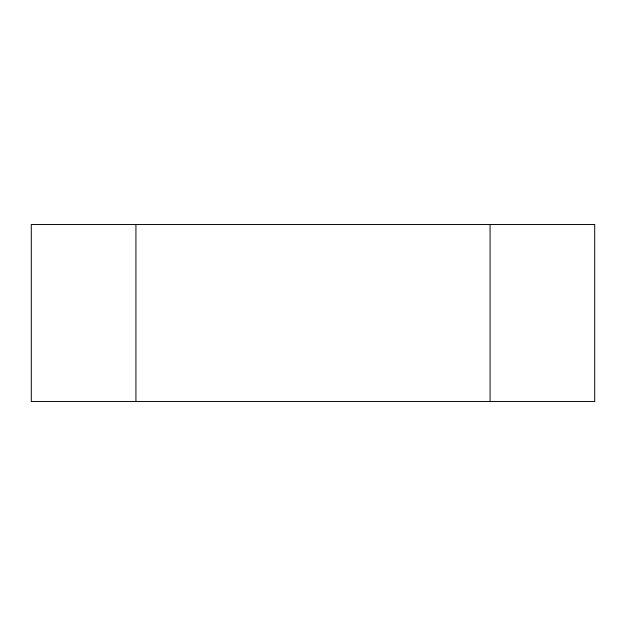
<?xml version="1.0" encoding="UTF-8"?>
<svg xmlns="http://www.w3.org/2000/svg" width="626" height="626" viewBox="0 0 626 626"><rect width="100%" height="100%" fill="white"/><g stroke="black" fill="none" stroke-linecap="round" stroke-linejoin="round"><path stroke-width="0.94" d="M490.072 224.468L490.072 401.532M135.928 224.468L135.928 401.532M594.7 224.468L31.3 224.468L31.3 401.532L594.7 401.532L594.7 224.468"/></g></svg>
